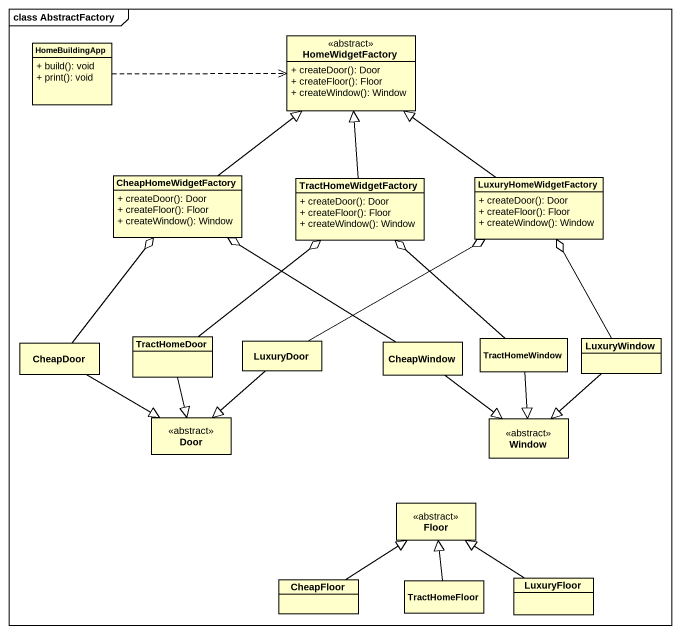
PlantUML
@startuml
mainframe class AbstractFactory
hide circle
hide empty members
skinparam classAttributeIconSize 0
class HomeBuildingApp {
  + build(): void
  + print(): void
}
class HomeWidgetFactory <<abstract>> {
  + createDoor(): Door
  + createFloor(): Floor
  + createWindow(): Window
}
class CheapHomeWidgetFactory {
  + createDoor(): Door
  + createFloor(): Floor
  + createWindow(): Window
}
class TractHomeWidgetFactory {
  + createDoor(): Door
  + createFloor(): Floor
  + createWindow(): Window
}
class LuxuryHomeWidgetFactory {
  + createDoor(): Door
  + createFloor(): Floor
  + createWindow(): Window
}
class CheapDoor
class TractHomeDoor
class LuxuryDoor
class CheapWindow
class TractHomeWindow
class LuxuryWindow
class Door <<abstract>>
class Window <<abstract>>
class Floor <<abstract>>
class CheapFloor
class TractHomeFloor
class LuxuryFloor
HomeBuildingApp .right.> HomeWidgetFactory
CheapHomeWidgetFactory -up-|> HomeWidgetFactory
TractHomeWidgetFactory -up-|> HomeWidgetFactory
LuxuryHomeWidgetFactory -up-|> HomeWidgetFactory
CheapDoor -up-o CheapHomeWidgetFactory
CheapDoor -right-|> Door
TractHomeDoor -up-o TractHomeWidgetFactory
TractHomeDoor --|> Door
LuxuryDoor -right-o LuxuryHomeWidgetFactory
LuxuryDoor --|> Door
CheapWindow -up-o CheapHomeWidgetFactory
CheapWindow --|> Window
TractHomeWindow -up-o TractHomeWidgetFactory
TractHomeWindow --|> Window
LuxuryWindow -up-o LuxuryHomeWidgetFactory
LuxuryWindow --|> Window
CheapFloor -up-|> Floor
TractHomeFloor -up-|> Floor
LuxuryFloor -up-|> Floor
@enduml
